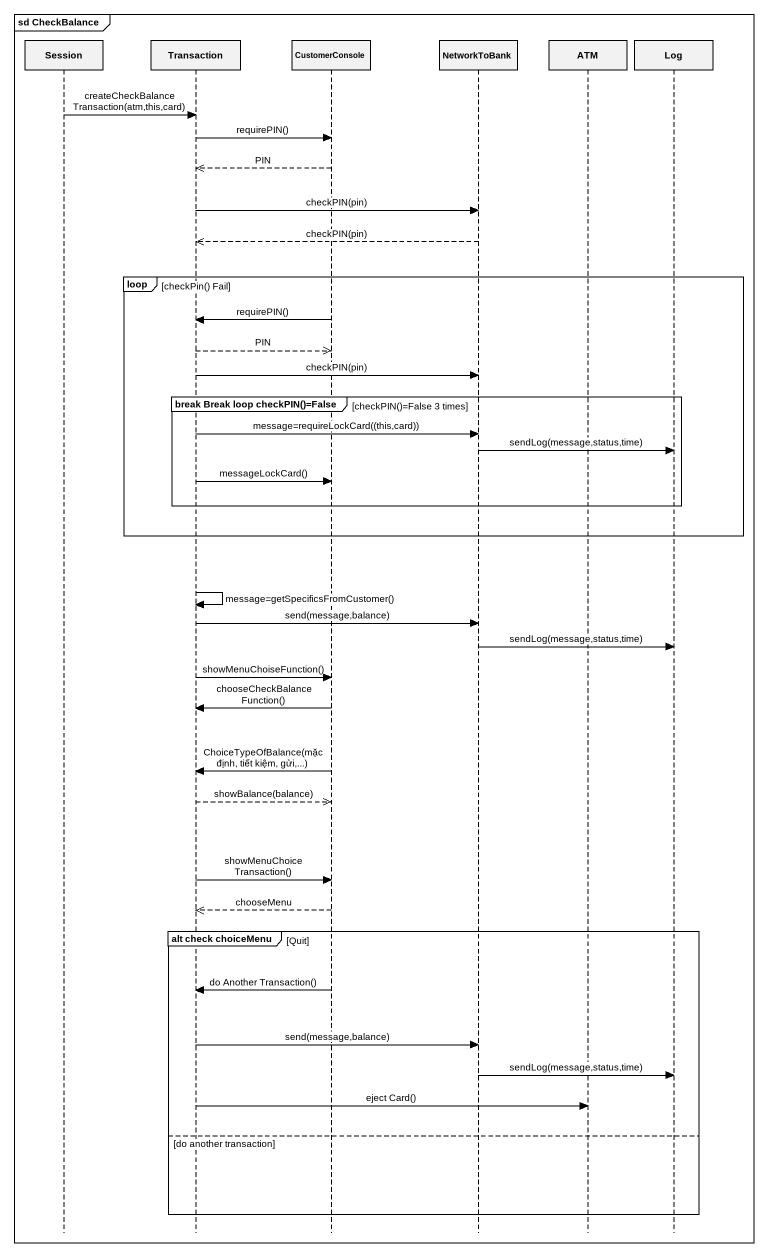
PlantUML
@startuml
mainframe sd CheckBalance
hide footbox
participant Session
participant Transaction
participant CustomerConsole
participant NetworkToBank
participant ATM
participant Log

Session -> Transaction : createCheckBalanceTransaction(atm,this,card)
Transaction -> CustomerConsole : requirePIN()
CustomerConsole -->> Transaction : PIN
Transaction -> NetworkToBank : checkPIN(pin)
NetworkToBank -->> Transaction : checkPIN(pin)
loop checkPin() Fail
  CustomerConsole -> Transaction : requirePIN()
  Transaction -->> CustomerConsole : PIN
  Transaction -> NetworkToBank : checkPIN(pin)
  group break Break loop checkPIN()=False [checkPIN()=False 3 times]
    Transaction -> NetworkToBank : message=requireLockCard((this,card))
    NetworkToBank -> Log : sendLog(message,status,time)
    Transaction -> CustomerConsole : messageLockCard()
  end
end
Transaction -> Transaction : message=getSpecificsFromCustomer()
Transaction -> NetworkToBank : send(message,balance)
NetworkToBank -> Log : sendLog(message,status,time)
Transaction -> CustomerConsole : showMenuChoiseFunction()
CustomerConsole -> Transaction : chooseCheckBalanceFunction()
CustomerConsole -> Transaction : ChoiceTypeOfBalance(mặc định, tiết kiệm, gửi,...)
Transaction -->> CustomerConsole : showBalance(balance)
Transaction -> CustomerConsole : showMenuChoiceTransaction()
CustomerConsole -->> Transaction : chooseMenu
group alt check choiceMenu [Quit]
  CustomerConsole -> Transaction : do Another Transaction()
  Transaction -> NetworkToBank : send(message,balance)
  NetworkToBank -> Log : sendLog(message,status,time)
  Transaction -> ATM : eject Card()
else do another transaction
end
@enduml
